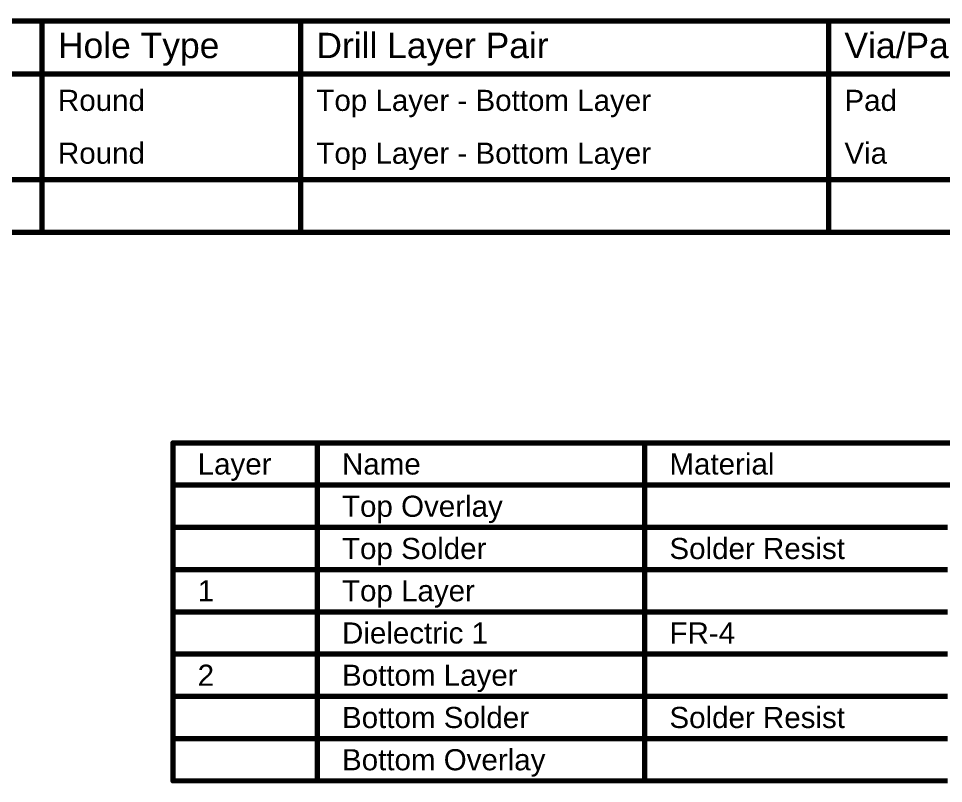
# Model space of a CAD drawing. Header units: millimetres. Extents: x 0 to 19.1, y 0 to 5.1.
# Drawn here: x 11.267 to 13.893, y 2.924 to 5.097 of the extents above; entities that cross this region are included whole.
import ezdxf

# ---------------------------------------------------------------- set-up
doc = ezdxf.new("R2010")
doc.units = ezdxf.units.MM
doc.header["$MEASUREMENT"] = 0
doc.layers.add('DrillDrawing', color=1, linetype='Continuous')
doc.styles.add('Arial', font='', dxfattribs={"height": 0.2})
doc.styles.get('Arial').set_extended_font_data('Arial')

msp = doc.modelspace()

# ---------------------------------------------------------------- linework, layer by layer
at = {"layer": 'DrillDrawing', "const_width": 0.015}
for points in [[(8.6475, 5.0895), (19.1186, 5.0895)], [(11.3338, 4.4895), (11.3338, 5.0895)], [(12.0676, 4.4895), (12.0676, 5.0895)], [(13.5671, 4.4895), (13.5671, 5.0895)], [(8.6475, 4.9395), (19.1186, 4.9395)], [(8.6475, 4.6395), (19.1186, 4.6395)], [(8.6475, 4.4895), (19.1186, 4.4895)], [(11.7055, 3.8916), (16.2443, 3.8916)], [(11.7055, 2.9316), (11.7055, 3.8916)], [(12.1154, 2.9316), (12.1154, 3.8916)], [(13.0452, 2.9316), (13.0452, 3.8916)], [(11.7055, 3.7716), (16.2443, 3.7716)], [(11.7055, 3.6516), (12.1154, 3.6516)], [(12.1154, 3.6516), (13.0452, 3.6516)], [(13.0452, 3.6516), (13.9049, 3.6516)], [(11.7055, 3.5316), (12.1154, 3.5316)], [(12.1154, 3.5316), (13.0452, 3.5316)], [(13.0452, 3.5316), (13.9049, 3.5316)], [(11.7055, 3.4116), (12.1154, 3.4116)], [(12.1154, 3.4116), (13.0452, 3.4116)], [(13.0452, 3.4116), (13.9049, 3.4116)], [(11.7055, 3.2916), (12.1154, 3.2916)], [(12.1154, 3.2916), (13.0452, 3.2916)], [(13.0452, 3.2916), (13.9049, 3.2916)], [(11.7055, 3.1716), (12.1154, 3.1716)], [(12.1154, 3.1716), (13.0452, 3.1716)], [(13.0452, 3.1716), (13.9049, 3.1716)], [(11.7055, 3.0516), (12.1154, 3.0516)], [(12.1154, 3.0516), (13.0452, 3.0516)], [(13.0452, 3.0516), (13.9049, 3.0516)], [(11.7055, 2.9316), (12.1154, 2.9316)], [(12.1154, 2.9316), (13.0452, 2.9316)], [(13.0452, 2.9316), (13.9049, 2.9316)]]:
    msp.add_lwpolyline(points, dxfattribs=at)
at = {"layer": 'DrillDrawing', "const_width": 0.0075}
for points in [[(11.33, 5.0895, 1), (11.3375, 5.0895, 1)], [(12.0638, 5.0895, 1), (12.0713, 5.0895, 1)], [(13.5634, 5.0895, 1), (13.5709, 5.0895, 1)], [(11.33, 4.4895, 1), (11.3375, 4.4895, 1)], [(12.0638, 4.4895, 1), (12.0713, 4.4895, 1)], [(13.5634, 4.4895, 1), (13.5709, 4.4895, 1)], [(11.7018, 3.8916, 1), (11.7093, 3.8916, 1)], [(11.7018, 3.8916, 1), (11.7093, 3.8916, 1)], [(12.1117, 3.8916, 1), (12.1192, 3.8916, 1)], [(13.0414, 3.8916, 1), (13.0489, 3.8916, 1)], [(11.7018, 3.7716, 1), (11.7093, 3.7716, 1)], [(11.7018, 3.6516, 1), (11.7093, 3.6516, 1)], [(12.1117, 3.6516, 1), (12.1192, 3.6516, 1)], [(12.1117, 3.6516, 1), (12.1192, 3.6516, 1)], [(13.0414, 3.6516, 1), (13.0489, 3.6516, 1)], [(13.0414, 3.6516, 1), (13.0489, 3.6516, 1)], [(11.7018, 3.5316, 1), (11.7093, 3.5316, 1)], [(12.1117, 3.5316, 1), (12.1192, 3.5316, 1)], [(12.1117, 3.5316, 1), (12.1192, 3.5316, 1)], [(13.0414, 3.5316, 1), (13.0489, 3.5316, 1)], [(13.0414, 3.5316, 1), (13.0489, 3.5316, 1)], [(11.7018, 3.4116, 1), (11.7093, 3.4116, 1)], [(12.1117, 3.4116, 1), (12.1192, 3.4116, 1)], [(12.1117, 3.4116, 1), (12.1192, 3.4116, 1)], [(13.0414, 3.4116, 1), (13.0489, 3.4116, 1)], [(13.0414, 3.4116, 1), (13.0489, 3.4116, 1)], [(11.7018, 3.2916, 1), (11.7093, 3.2916, 1)], [(12.1117, 3.2916, 1), (12.1192, 3.2916, 1)], [(12.1117, 3.2916, 1), (12.1192, 3.2916, 1)], [(13.0414, 3.2916, 1), (13.0489, 3.2916, 1)], [(13.0414, 3.2916, 1), (13.0489, 3.2916, 1)], [(11.7018, 3.1716, 1), (11.7093, 3.1716, 1)], [(12.1117, 3.1716, 1), (12.1192, 3.1716, 1)], [(12.1117, 3.1716, 1), (12.1192, 3.1716, 1)], [(13.0414, 3.1716, 1), (13.0489, 3.1716, 1)], [(13.0414, 3.1716, 1), (13.0489, 3.1716, 1)], [(11.7018, 3.0516, 1), (11.7093, 3.0516, 1)], [(12.1117, 3.0516, 1), (12.1192, 3.0516, 1)], [(12.1117, 3.0516, 1), (12.1192, 3.0516, 1)], [(13.0414, 3.0516, 1), (13.0489, 3.0516, 1)], [(13.0414, 3.0516, 1), (13.0489, 3.0516, 1)], [(11.7018, 2.9316, 1), (11.7093, 2.9316, 1)], [(11.7018, 2.9316, 1), (11.7093, 2.9316, 1)], [(12.1117, 2.9316, 1), (12.1192, 2.9316, 1)], [(12.1117, 2.9316, 1), (12.1192, 2.9316, 1)], [(12.1117, 2.9316, 1), (12.1192, 2.9316, 1)], [(13.0414, 2.9316, 1), (13.0489, 2.9316, 1)], [(13.0414, 2.9316, 1), (13.0489, 2.9316, 1)], [(13.0414, 2.9316, 1), (13.0489, 2.9316, 1)]]:
    msp.add_lwpolyline(points, format="xyb", close=True, dxfattribs=at)

# ---------------------------------------------------------------- texts
at = {"layer": 'DrillDrawing', "style": 'Arial'}
for s, height, p in [('Hole Type', 0.072, (11.3788, 4.9845)), ('Drill Layer Pair', 0.072, (12.1126, 4.9845)), ('Via/Pad', 0.072, (13.6121, 4.9845)), ('Round', 0.06, (11.3788, 4.8345)), ('Top Layer - Bottom Layer', 0.06, (12.1126, 4.8345)), ('Pad', 0.06, (13.6121, 4.8345)), ('Round', 0.06, (11.3788, 4.6845)), ('Top Layer - Bottom Layer', 0.06, (12.1126, 4.6845)), ('Via', 0.06, (13.6121, 4.6845)), ('Layer', 0.06, (11.7755, 3.8016)), ('Name', 0.06, (12.1854, 3.8016)), ('Material', 0.06, (13.1152, 3.8016)), ('Top Overlay', 0.06, (12.1854, 3.6816)), ('Top Solder', 0.06, (12.1854, 3.5616)), ('Solder Resist', 0.06, (13.1152, 3.5616)), ('1', 0.06, (11.7755, 3.4416)), ('Top Layer', 0.06, (12.1854, 3.4416)), ('Dielectric 1', 0.06, (12.1854, 3.3216)), ('FR-4', 0.06, (13.1152, 3.3216)), ('2', 0.06, (11.7755, 3.2016)), ('Bottom Layer', 0.06, (12.1854, 3.2016)), ('Bottom Solder', 0.06, (12.1854, 3.0816)), ('Solder Resist', 0.06, (13.1152, 3.0816)), ('Bottom Overlay', 0.06, (12.1854, 2.9616))]:
    msp.add_text(s, height=height, dxfattribs=at).set_placement(p)

doc.saveas('drawing.dxf')
